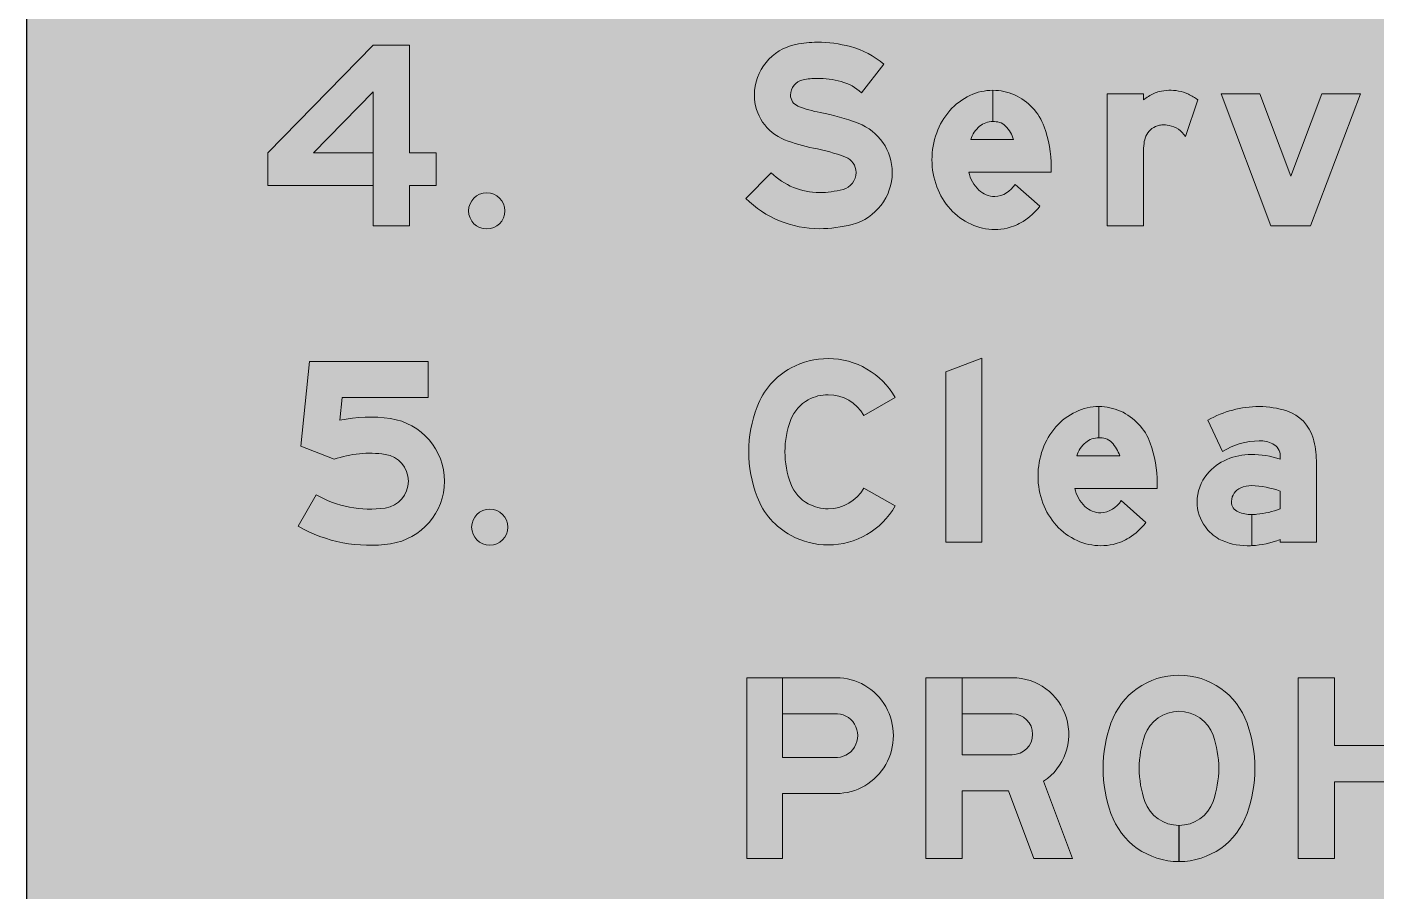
# Model space of a CAD drawing. Header units: millimetres. Extents: x 4906 to 5011, y 3241 to 3334.
# Drawn here: x 4905.85 to 4928.24, y 3264.56 to 3278.9 of the extents above; entities that cross this region are included whole.
import ezdxf

# ---------------------------------------------------------------- set-up
doc = ezdxf.new("R2010")
doc.units = ezdxf.units.MM
doc.layers.add('DIM', color=1, linetype='Continuous')
doc.layers.add('L18', color=4, linetype='Continuous')
doc.layers.add('GSCOLORFILL', color=7, linetype='Continuous', lineweight=0)

# ---------------------------------------------------------------- blocks, each defined once
blk = doc.blocks.new('*U322')
at = {"layer": 'GSCOLORFILL', "true_color": 0xf5f5f5, "transparency": 33554687}
blk.add_hatch(color=7, dxfattribs=at).paths.add_polyline_path([(-950.00000000001, -874.9999999999995), (950.0000000000091, -874.9999999999995, 0.414213562373095), (1050.000000000009, -774.9999999999995), (1050.000000000009, 775, 0.414213562373095), (950.0000000000091, 875), (-950.00000000001, 875, 0.414213562373095), (-1050.00000000001, 775), (-1050.00000000001, -775, 0.414213562373095)])
at = {"layer": 'GSCOLORFILL', "color": 7, "linetype": 'Continuous', "true_color": 0xf5f5f5, "transparency": 33554687}
for points in [[(-950.00000000001, -874.9999999999995), (950.0000000000091, -874.9999999999995, 0.414213562373095), (1050.000000000009, -774.9999999999995), (1050.000000000009, 775, 0.414213562373095), (950.0000000000091, 875), (-950.00000000001, 875, 0.414213562373095), (-1050.00000000001, 775), (-1050.00000000001, -775, 0.414213562373095), (-950.0000000000105, -875)], [(-950.00000000001, -874.9999999999995), (950.0000000000091, -874.9999999999995, 0.414213562373095), (1050.000000000009, -774.9999999999995), (1050.000000000009, 775, 0.414213562373095), (950.0000000000091, 875), (-950.00000000001, 875, 0.414213562373095), (-1050.00000000001, 775), (-1050.00000000001, -774.9999999999995, 0.414213562373095), (-950.0000000000105, -874.9999999999995)]]:
    blk.add_lwpolyline(points, format="xyb", close=True, dxfattribs=at).dxf.unprotected_set("ltscale", 0)
blk = doc.blocks.new('*U284')
at = {"layer": 'GSCOLORFILL', "linetype": 'Continuous'}
h = blk.add_hatch(color=0, dxfattribs=at)
edge = h.paths.add_edge_path()
edge.add_line((5.684341886080801e-14, 200), (0, 0))
edge.add_line((0, 0), (40, 0))
edge.add_line((40, 0), (40, 71.8380021298226))
edge.add_line((40, 71.8380021298226), (100.2011205327979, 71.83800212982261))
edge.add_arc((100.2398989249751, 135.9190010649113), 64.08101066839174, 269.9653276638353, 450.0346723361646)
edge.add_line((100.2011205327979, 200), (40.01000000000001, 200))
edge.add_line((40.00999999999999, 200), (40.00999999999998, 160.0000000000001))
edge.add_line((40.00999999999999, 160.0000000000001), (98.11143945068886, 160))
edge.add_arc((100.1628325379437, 135.9190010649113), 24.16821721414677, -94.86911209012192, 94.86911209012192, ccw=False)
edge.add_line((98.11143945068886, 111.8380021298226), (40.00000000000001, 111.8380021298226))
edge.add_line((40, 111.8380021298226), (40, 200))
edge.add_line((40, 200), (5.684341886080801e-14, 200))
at = {"layer": 'GSCOLORFILL', "color": 0}
blk.add_lwpolyline([(5.684341886080801e-14, 200), (0, 0), (40, 0), (40, 71.8380021298226), (100.2011205327979, 71.83800212982261, 1.000605329600427), (100.2011205327979, 200), (40.00999999999999, 200), (40.00999999999999, 160.0000000000001), (98.11143945068886, 160, -1.088809080224523), (98.11143945068886, 111.8380021298226), (40, 111.8380021298226), (40, 200)], format="xyb", close=True, dxfattribs=at)
blk = doc.blocks.new('*U285')
at = {"layer": 'GSCOLORFILL'}
h = blk.add_hatch(color=0, dxfattribs=at)
edge = h.paths.add_edge_path()
edge.add_line((40.00000000000011, 114.7508916784858), (95.43793284457763, 114.7508916784858))
edge.add_arc((95.43793284457763, 137.3754458392428), 22.62455416075704, 270, 450)
edge.add_line((95.43793284457763, 159.9999999999999), (40.00999999999999, 159.9999999999999))
edge.add_line((40.00999999999999, 159.9999999999999), (40.00999999999999, 200))
edge.add_line((40.00999999999999, 200), (95.43793284457763, 200))
edge.add_arc((95.43793284457763, 137.3754458392429), 62.6245541607571, -56.2163828611578, 90, ccw=False)
edge.add_line((130.2608162632669, 85.32545473221217), (162, 0))
edge.add_line((162, 0), (119.3222763412489, 0))
edge.add_line((119.3222763412489, 0), (91.51659639598392, 74.7508916784858))
edge.add_line((91.51659639598392, 74.7508916784858), (40, 74.75089167848583))
edge.add_line((40, 74.75089167848583), (40, 0))
edge.add_line((40, 0), (0, 0))
edge.add_line((0, 0), (0, 200))
edge.add_line((0, 200), (40, 200))
edge.add_line((40, 200), (40.00000000000011, 114.7508916784858))
at = {"layer": 'GSCOLORFILL', "color": 0}
blk.add_lwpolyline([(40.00000000000011, 114.7508916784858), (95.43793284457763, 114.7508916784858, 0.9999999999999999), (95.43793284457763, 159.9999999999999), (40.00999999999999, 159.9999999999999), (40.00999999999999, 200), (95.43793284457763, 200, -0.7414232065419923), (130.2608162632669, 85.32545473221217), (162, 0), (119.3222763412489, 0), (91.51659639598392, 74.7508916784858), (40, 74.75089167848583), (40, 0), (0, 0), (0, 200), (40, 200)], format="xyb", close=True, dxfattribs=at)
blk = doc.blocks.new('*U286')
at = {"layer": 'GSCOLORFILL', "linetype": 'Continuous'}
blk.add_hatch(color=0, dxfattribs=at).paths.add_polyline_path([(121.6808338127183, 136.222174308893, -0.1727861771058315), (121.6808338127183, 63.07782569110701, -0.3171198761888757), (84.00999999999999, 36.50000125000003), (84.00999999999999, -3.499999374999987, 0.3171542691870943), (159.3616676254366, 49.65565138221405, 0.1727861771058315), (159.3616676254366, 149.644348617786, 0.7053406998158382), (8.638332374563419, 149.644348617786, 0.1727861771058317), (8.63833237456349, 49.65565138221393, 0.3171886628665248), (84, -3.5), (84, 36.5, -0.317188662866525), (46.31916618728172, 63.07782569110698, -0.1727861771058317), (46.31916618728172, 136.222174308893, -0.7053406998158379)])
at = {"layer": 'GSCOLORFILL', "color": 0}
blk.add_lwpolyline([(84, -3.499999999999986, -0.3171886628665251), (8.638332374563447, 49.655651382214, -0.1727861771058316), (8.638332374563447, 149.6443486177861, -0.7053406998158377), (159.3616676254366, 149.644348617786, -0.1727861771058317), (159.3616676254366, 49.65565138221395, -0.3171542691870941), (84.00999999999999, -3.499999374999987), (84.00999999999999, 36.50000125000003, 0.3171198761888754), (121.6808338127183, 63.07782569110697, 0.1727861771058317), (121.6808338127183, 136.222174308893, 0.7053406998158375), (46.31916618728172, 136.222174308893, 0.1727861771058317), (46.31916618728172, 63.07782569110699, 0.3171886628665251), (84, 36.50000000000001)], format="xyb", close=True, dxfattribs=at)
blk = doc.blocks.new('*U287')
at = {"layer": 'GSCOLORFILL', "linetype": 'Continuous'}
blk.add_hatch(color=0, dxfattribs=at).paths.add_polyline_path([(162.0000000000001, 0), (122.0000000000001, 0), (122.0000000000001, 84.83302519242805), (40, 84.83302519242805), (40, 0), (0, 0), (0, 200), (40, 200), (40, 124.8330251924281), (122.0000000000001, 124.8330251924281), (122.0000000000001, 200), (162.0000000000001, 200)])
at = {"layer": 'GSCOLORFILL', "color": 0}
blk.add_lwpolyline([(162.0000000000001, 0), (122.0000000000001, 0), (122.0000000000001, 84.83302519242805), (40, 84.83302519242805), (40, 0), (0, 0), (0, 200), (40, 200), (40, 124.8330251924281), (122.0000000000001, 124.8330251924281), (122.0000000000001, 200), (162.0000000000001, 200)], close=True, dxfattribs=at)
blk = doc.blocks.new('*U283')
at = {"layer": 'DIM', "color": 28, "true_color": 0x0a0a0a, "yscale": 0.3}
for name, p, xscale, zscale in [('*U284', (0, 0), 0.2957627250254812, 0.2957627250254812), ('*U285', (59.39999999999964, 0), 0.3, 0.3), ('*U286', (118.1999999999998, 0), 0.3, 0.3), ('*U287', (182.9999999999991, 0), 0.3, 0.3)]:
    blk.add_blockref(name, p, dxfattribs=dict(at, xscale=xscale, zscale=zscale))
blk = doc.blocks.new('*U282')
at = {"layer": 'DIM'}
blk.add_blockref('*U283', (0, 0), dxfattribs=at)
blk = doc.blocks.new('*U243')
at = {"layer": 'GSCOLORFILL'}
blk.add_hatch(color=0, dxfattribs=at).paths.add_polyline_path([(116.4836018660959, 148.4524923469547), (116.483601866096, 0), (156.483601866096, 0), (156.483601866096, 44.62467317970635), (186, 44.62467317970638), (186, 80.62467317970638), (156.483601866096, 80.62467317970638), (156.483601866096, 200), (116.4836018660959, 200), (-5.684341886080801e-14, 80.62467317970638), (-5.684341886080801e-14, 44.62467317970641), (116.478601866096, 44.62467317970638), (116.4786018660959, 80.62467317970638), (50.29883074318928, 80.62467317970638)])
at = {"layer": 'GSCOLORFILL', "color": 0}
blk.add_lwpolyline([(116.4836018660959, 148.4524923469547), (116.483601866096, 0), (156.483601866096, 0), (156.483601866096, 44.62467317970635), (186, 44.62467317970638), (186, 80.62467317970638), (156.483601866096, 80.62467317970638), (156.483601866096, 200), (116.4836018660959, 200), (-5.684341886080801e-14, 80.62467317970638), (-5.684341886080801e-14, 44.62467317970641), (116.478601866096, 44.62467317970638), (116.4786018660959, 80.62467317970638), (50.29883074318928, 80.62467317970638)], close=True, dxfattribs=at)
blk = doc.blocks.new('*U244')
at = {"layer": 'GSCOLORFILL', "linetype": 'Continuous'}
blk.add_hatch(color=0, dxfattribs=at).paths.add_polyline_path([(40, 16.5, 1), (0, 16.5, 1)])
at = {"layer": 'GSCOLORFILL', "color": 0}
blk.add_circle((20, 16.5), 20, dxfattribs=at)
blk = doc.blocks.new('*U242')
at = {"layer": 'DIM', "color": 28, "true_color": 0x0a0a0a}
for name, p, xscale, yscale, zscale in [('*U243', (0, 0), 0.2999999999999993, 0.2999999999999993, 0.2999999999999993), ('*U244', (66.59999999999991, 0), 0.3, 0.3, 0.3)]:
    blk.add_blockref(name, p, dxfattribs=dict(at, xscale=xscale, yscale=yscale, zscale=zscale))
blk = doc.blocks.new('*U246')
at = {"layer": 'GSCOLORFILL'}
h = blk.add_hatch(color=0, dxfattribs=at)
edge = h.paths.add_edge_path()
edge.add_line((128.0092796839635, 147.208601841081), (152.7456313064959, 178.7713941326214))
edge.add_arc((92.39990348711913, 109.6939148833938), 91.72406993520171, 48.85970579400937, 75.27778051059306)
edge.add_arc((78.99288207268374, 58.67001263468867), 144.4799873653113, 75.27778051059312, 90.00000000000001)
edge.add_arc((78.99288207268386, 85.33175301247978), 117.8182469875202, 90.00000000000007, 101.6171928699684)
edge.add_arc((66.80492751943223, 144.6165158618472), 57.29362933240516, 101.6171928699683, 180)
edge.add_arc((62.58819718863253, 144.6165158618469), 53.07689900160546, 179.9999999999996, 248.2079380914717)
edge.add_arc((106.1759115569315, 253.6373776542179), 170.4883002784989, 248.2079379557912, 259.4488388834727)
edge.add_arc((37.69547065021375, -114.0175539080467), 203.4899336988704, 69.1129157403538, 79.44883786256099, ccw=False)
edge.add_arc((103.7322565210285, 59.03273549277617), 18.26774347897161, 0, 69.11291574035403, ccw=False)
edge.add_arc((102.5822511320775, 59.0327354927762), 19.41774886792254, 284.8925916361188, 359.9999999999999, ccw=False)
edge.add_arc((81.42688290007519, 138.5818461542574), 101.7318461542574, 270.00000011030113, 284.89259165424073, ccw=False)
edge.add_arc((81.42688309592096, 112.5164507469259), 75.6664507469259, 225.2527908734773, 270, ccw=False)
edge.add_line((28.15920522160054, 58.77664927246383), (-1.4210854715202e-14, 30.36786258088216))
edge.add_arc((81.42688309592083, 112.5164507469258), 115.6664507469258, 225.2527908734773, 270)
edge.add_arc((81.42688286789851, 138.5818464004461), 141.7318464004461, 270.0000000921791, 284.8925916361187)
edge.add_arc((102.5822511320775, 59.03273549277621), 59.41774886792255, 284.8925916361188, 359.9999999999999)
edge.add_arc((103.7322565210284, 59.03273549277614), 58.26774347897168, 2.794760702372166e-14, 69.11291574035401)
edge.add_arc((37.69547065021402, -114.0175539080455), 243.4899336988692, 69.11291574035378, 79.44883786256112)
edge.add_arc((106.1759127050443, 253.6373816133696), 130.4883043809432, 248.2079380914711, 259.4488390191526, ccw=False)
edge.add_arc((62.58819718863296, 144.6165158618473), 13.07689900160599, 180.0000000000001, 248.20793809147222, ccw=False)
edge.add_arc((66.8049275194322, 144.6165158618471), 17.29362933240522, 101.617192869968, 179.9999999999996, ccw=False)
edge.add_arc((78.99288207268401, 85.33175301247962), 77.81824698752035, 90.00000000000023, 101.61719286996862, ccw=False)
edge.add_arc((78.99288207268403, 58.67001263468913), 104.4799873653108, 75.27778051059317, 90.00000000000023, ccw=False)
edge.add_arc((92.39990348711927, 109.6939148833937), 51.72406993520177, 46.4925534220277, 75.27778051059329, ccw=False)
at = {"layer": 'GSCOLORFILL', "color": 0}
blk.add_lwpolyline([(128.0092796839635, 147.208601841081), (152.7456313064959, 178.7713941326214, 0.1157838700421456), (115.7100197687588, 198.4066168173007, 0.06432630590117254), (78.99288207268371, 203.15, 0.05073302548864252), (55.26760307942943, 200.7364776120583, 0.3559994549684422), (9.511298187027066, 144.6165158618472, 0.3067230646581332), (42.88397197558227, 95.33263699278848, 0.04908705183520875), (74.95721403908608, 86.03172901091932, -0.04512956881296806), (110.245207604436, 76.10001178393202, -0.3110485267063118), (122.0000000000001, 59.03273549277617, -0.3399770024764522), (107.5727647922673, 40.26724204056006, -0.06507280610909352), (81.42688309592093, 36.85000000000002, -0.1977659684033614), (28.15920522160054, 58.77664927246383), (-1.4210854715202e-14, 30.36786258088216, 0.1977659684033614), (81.42688309592081, -3.149999999999977, 0.06507280610909352), (117.8530783221922, 1.610869296516398, 0.3399770024764527), (162.0000000000001, 59.03273549277617, 0.3110485267063115), (124.5063035978294, 113.4714064738178, 0.04512956881296812), (82.28175195829597, 125.3554005621626, -0.04908705183520875), (57.73353974136656, 132.4741277702112, -0.3067230646581334), (49.51129818702698, 144.6165158618472, -0.3559994549684418), (63.32247729454737, 161.5558829078092, -0.05073302548864257), (78.99288207268377, 163.15, -0.06432630590117248), (105.5446983659439, 159.7198459417485, -0.1262638912849542)], format="xyb", close=True, dxfattribs=at)
blk = doc.blocks.new('*U247')
at = {"layer": 'GSCOLORFILL', "linetype": 'Continuous'}
h = blk.add_hatch(color=0, dxfattribs=at)
edge = h.paths.add_edge_path()
edge.add_arc((69.51094197863642, 58.93000642673971), 62.9300064267397, 245.3524198280531, 269.9999999999999, ccw=False)
edge.add_arc((72.63933568098416, 65.74804630435064), 70.43150727187609, 222.073813879283, 245.3524198280533, ccw=False)
edge.add_arc((77.51231266798086, 70.14707514339402), 76.99636518675396, 200.5021246928769, 222.0738138792829, ccw=False)
edge.add_arc((85.14194428798147, 73.00000000000018), 85.14194428798149, 180.0000037301732, 200.5021246928769, ccw=False)
edge.add_arc((87.76867725509986, 72.99998880735697), 87.76867725509987, 160.0694722126277, 179.9999963119301, ccw=False)
edge.add_arc((77.81888288118054, 76.60776129168887), 77.18499026133541, 138.8014776948188, 160.0694722126275, ccw=False)
edge.add_arc((71.47230434682477, 82.1634816811312), 68.75023548491123, 115.32243421330139, 138.8014776948188, ccw=False)
edge.add_arc((67.40488682021514, 90.7594570579587), 59.24052055675507, 90.00000000000011, 115.3224342133012, ccw=False)
edge.add_line((67.4048868202151, 149.9999776147138), (67.40488682021504, 115.5))
edge.add_arc((67.40488682021505, 92.3147617089057), 23.18523829109428, 90.00000000000004, 129.2085956193348)
edge.add_arc((73.06702104089976, 86.30983722453084), 31.42300914462551, 130.2868481129732, 163.077719365007)
edge.add_line((43.00461354202127, 95.45626598523268), (90.38549341939148, 95.45626598523268))
edge.add_arc((52.74761479171672, 83.17935105482259), 39.58955099265591, 18.06555415785629, 43.33061273274367)
edge.add_arc((70.63420727500568, 100.0528755045983), 14.99999999999996, 43.3306127327434, 74.23414554342109)
edge.add_arc((67.40488682021513, 88.6146850335641), 26.88531496643589, 74.23414554342149, 89.97868881919163)
edge.add_line((67.41488682021509, 115.4999981402486), (67.41488682021509, 149.9999767706969))
edge.add_arc((67.40488682021511, 90.75945705795863), 59.24052055675513, 66.24132462757171, 89.99032827881211, ccw=False)
edge.add_arc((65.90311263088859, 88.40713072376718), 61.99999999999999, 19.990107920803098, 65.8469214734098, ccw=False)
edge.add_arc((2.000000000000043, 65.16079346208295), 130, 0, 19.990107920803098, ccw=False)
edge.add_line((132, 65.16079346208295), (132, 59.45626598523268))
edge.add_line((132, 59.45626598523268), (40.72380685113512, 59.45626598523268))
edge.add_arc((79.1502063285293, 67.93769328603152), 39.35127425960962, 192.446693405701, 226.289291064396)
edge.add_arc((69.85773911993658, 58.38709549362954), 26.02674593399157, 226.5475580031422, 269.2365315043568)
edge.add_arc((67.56222244513611, 60.99956596297852), 28.70313368140413, 273.8929323668316, 328.2837947233499)
edge.add_line((91.97890056262634, 45.90997641125676), (119.3616618950978, 21.66751851973623))
edge.add_arc((60.72839463861946, 67.6041252104245), 74.48511168968331, 302.59103158947534, 321.9228496470552, ccw=False)
edge.add_arc((71.2238339754233, 51.18720312719249), 54.99999999999982, 282.4742802128862, 302.59103158947516, ccw=False)
edge.add_arc((69.51094197863644, 58.93000642673961), 62.9300064267396, 269.9999999999999, 282.47428021288624, ccw=False)
at = {"layer": 'GSCOLORFILL', "color": 0}
blk.add_lwpolyline([(69.51094197863631, -3.999999999999993, -0.1079619072312502), (43.2668823086612, 1.733546388479652, -0.1019228298705658), (20.35928353887792, 18.55277784863587, -0.09440319960942407), (5.392958702656699, 43.17970531249913, -0.08969677617579692), (1.70530256582424e-13, 72.99999445693578, -0.08718320545468168), (5.256761353426839, 102.9186191460794, -0.09306643867387995), (19.74243426452929, 127.4472030443272, -0.1028065678962481), (42.06701566231183, 144.3078609652724, -0.1109417910759313), (67.4048868202151, 149.9999776147138), (67.40488682021504, 115.5, 0.1727686174700961), (52.74844151225409, 110.2798357568904, 0.1440615427713923), (43.00461354202127, 95.45626598523268), (90.38549341939148, 95.45626598523268, 0.1106883683500328), (81.54530066298446, 110.3459819880077, 0.1356653380362669), (74.70980871751306, 114.4885768343512, 0.06880680822069957), (67.41488682021509, 115.4999981402486), (67.41488682021509, 149.9999767706969, -0.1039970857664943), (91.27202029761679, 144.9793723604305, -0.2028017523414576), (124.1677153237576, 109.6023205800086, -0.0874451709761443), (132, 65.16079346208295), (132, 59.45626598523268), (40.72380685113512, 59.45626598523268, 0.1487489359934952), (51.95778614312979, 39.49309678132271, 0.1884502669332367), (69.51094197863688, 32.36266013653999, 0.241883257341195), (91.97890056262634, 45.90997641125676), (119.3616618950978, 21.66751851973623, -0.08455159468045045), (100.8489740678881, 4.847683551545018, -0.08800200969828328), (83.10390755337193, -2.514415580091438, -0.05448312901681575)], format="xyb", close=True, dxfattribs=at)
blk = doc.blocks.new('*U248')
at = {"layer": 'GSCOLORFILL', "linetype": 'Continuous'}
h = blk.add_hatch(color=0, dxfattribs=at)
edge = h.paths.add_edge_path()
edge.add_arc((62.34939213927608, 79.6854098176108), 32.00000000000017, 79.18246767352575, 93.8556250591469)
edge.add_arc((61.63370283579749, 90.30471540881575), 21.35660475137249, 93.85562505914676, 106.8366272197322)
edge.add_arc((61.24077079005933, 91.6031686651475), 19.99999999999997, 106.8366272197323, 158.1191728451246)
edge.add_arc((71.65289149145738, 87.4215696900377), 31.2204290242896, 158.1191728451244, 173.0836916735146)
edge.add_arc((124.7709534774721, 80.62591342850244), 84.77100697890104, 172.847292452201, 179.93562804887)
edge.add_line((40, 80.72115384615384), (40, 0))
edge.add_line((40, 0), (0, 0))
edge.add_line((0, 0), (0, 146))
edge.add_line((0, 146), (40, 146))
edge.add_line((40, 146), (40, 139.4741517586929))
edge.add_arc((80.20100428125309, 86.17638380713848), 66.75906540567411, 115.41999205079091, 127.02622125869931, ccw=False)
edge.add_arc((64.42216422748476, 119.3766412768664), 29.99999999999999, 103.83237165386458, 115.4199920507906, ccw=False)
edge.add_arc((69.56115049428412, 98.50534936501198), 51.49465063498803, 79.69148826116168, 103.83237165386458, ccw=False)
edge.add_arc((70.72335768463735, 104.8951663668707), 44.99999999999991, 64.9550848169091, 79.69148826116168, ccw=False)
edge.add_arc((66.12650663724236, 95.0573295974977), 55.8588246073303, 52.669442036432486, 64.95508481690922, ccw=False)
edge.add_line((100, 139.4734835723265), (86.44384074260017, 98.8029509025588))
edge.add_arc((63.19046988328277, 84.08717555524916), 27.51859917207702, 32.32746235299488, 79.18246767352575)
at = {"layer": 'GSCOLORFILL', "color": 0}
blk.add_lwpolyline([(68.35521238202534, 111.1167655505695, 0.06411134923532956), (60.19762973862049, 111.6129828317178, 0.05670095452127784), (55.44789640508208, 110.7458593422669, 0.2275732212208249), (42.68155049846757, 99.0567142756719, 0.06538798349459168), (40.6596501983656, 91.1811152222656, 0.03093856440725937), (40, 80.72115384615384), (40, 0), (0, 0), (0, 146), (40, 146), (40, 139.4741517586929, -0.05068506447739766), (51.54465506371872, 146.4722084002377, -0.05060365996564109), (57.24970115181003, 148.5066219398892, -0.1057257860161052), (78.77603464991518, 149.1687972739115, -0.06438845141651094), (89.77314480369034, 145.6640958440934, -0.05365763651898708), (100, 139.4734835723265), (86.44384074260017, 98.8029509025588, 0.2073403558268148)], format="xyb", close=True, dxfattribs=at)
blk = doc.blocks.new('*U249')
at = {"layer": 'GSCOLORFILL', "linetype": 'Continuous'}
blk.add_hatch(color=0, dxfattribs=at).paths.add_polyline_path([(42.74411638848363, 146), (-5.684341886080801e-14, 146), (55, 0), (99, 0), (154, 146), (111.2558836115163, 146), (77, 55.0661998676112)])
at = {"layer": 'GSCOLORFILL', "color": 0}
blk.add_lwpolyline([(42.74411638848363, 146), (-5.684341886080801e-14, 146), (55, 0), (99, 0), (154, 146), (111.2558836115163, 146), (77, 55.0661998676112)], close=True, dxfattribs=at)
blk = doc.blocks.new('*U245')
at = {"layer": 'DIM', "color": 28, "true_color": 0x0a0a0a, "xscale": 0.3, "yscale": 0.3, "zscale": 0.3}
for name, p in [('*U246', (0, 0)), ('*U247', (61.79999999999927, 0)), ('*U248', (119.9999999999991, 0)), ('*U249', (157.7999999999984, 0))]:
    blk.add_blockref(name, p, dxfattribs=at)
blk = doc.blocks.new('*U241')
at = {"layer": 'DIM'}
for name, p in [('*U242', (0, 0)), ('*U245', (158.5999999999999, 0))]:
    blk.add_blockref(name, p, dxfattribs=at)
blk = doc.blocks.new('*U102')
at = {"layer": 'GSCOLORFILL', "linetype": 'Continuous'}
blk.add_hatch(color=0, dxfattribs=at).paths.add_polyline_path([(143.9999999999999, 160), (144, 200), (12.5, 200), (3, 106), (39.81932319358503, 91.64067159902133, -0.1215856018300128), (96.34665856082647, 97.11729367116945, -0.8642307690694871), (96.34665856082651, 37.75041538518929, -0.1686908567813132), (19.98166744367484, 52.3446527993851), (-1.13686837721616e-13, 17.69305880761635, 0.1686908567813133), (102.1422033085953, -1.827503472130729, 0.8642307690694812), (102.1422033085954, 136.6952125284895, 0.08910693041353217), (46.12275388301386, 134.8826863861144), (48.66120579080007, 160)])
at = {"layer": 'GSCOLORFILL', "color": 0}
blk.add_lwpolyline([(96.34665856082654, 97.11729367116942, -0.864230769069482), (96.34665856082643, 37.75041538518931, -0.168690856781313), (19.98166744367484, 52.3446527993851), (-1.13686837721616e-13, 17.69305880761635, 0.1686908567813133), (102.1422033085953, -1.827503472130701, 0.8642307690694816), (102.1422033085953, 136.6952125284895, 0.08910693041353204), (46.12275388301384, 134.8826863861144), (48.66120579080007, 160), (143.9999999999999, 160), (144, 200), (12.5, 200), (3, 106), (39.81932319358498, 91.64067159902135, -0.121585601830013)], format="xyb", close=True, dxfattribs=at)
blk = doc.blocks.new('*U103')
at = {"layer": 'GSCOLORFILL', "linetype": 'Continuous'}
blk.add_hatch(color=0, dxfattribs=at).paths.add_polyline_path([(40, 16.5, 1), (0, 16.5, 1)])
at = {"layer": 'GSCOLORFILL', "color": 0}
blk.add_circle((20, 16.5), 20, dxfattribs=at)
blk = doc.blocks.new('*U101')
at = {"color": 28, "true_color": 0x0a0a0a, "xscale": 0.3, "yscale": 0.3, "zscale": 0.3}
for name, p in [('*U102', (0, 0)), ('*U103', (57.6, 0))]:
    blk.add_blockref(name, p, dxfattribs=at)
blk = doc.blocks.new('*U105')
at = {"layer": 'GSCOLORFILL'}
h = blk.add_hatch(color=0, dxfattribs=at)
edge = h.paths.add_edge_path()
edge.add_arc((85.80485384282012, 79.38222293294962), 82.00000000000111, 200.9117291322936, 241.62431967812012, ccw=False)
edge.add_arc((139.7643271083099, 100), 139.7643271083099, 159.088270867707, 200.9117291322956, ccw=False)
edge.add_arc((85.80485384281725, 120.6177770670458), 82.00000000000007, 118.3756803218765, 159.0882708677071, ccw=False)
edge.add_arc((87.91005702760673, 116.7203320848662), 86.42966791513376, 90.00000000000051, 118.3756803218757, ccw=False)
edge.add_arc((87.91005702760603, 117.9875464282232), 85.16245357177672, 29.543259367586586, 90.00000000000011, ccw=False)
edge.add_line((162, 159.9794962366381), (127.2006536378383, 140.2562740666601))
edge.add_arc((87.9100570276059, 117.9875464282232), 45.16245357177669, 29.54325936758664, 89.99999999999994)
edge.add_arc((87.91005702760637, 116.720332084867), 46.42966791513288, 90.00000000000053, 118.3756803218757)
edge.add_arc((85.80485384281688, 120.6177770670461), 41.99999999999964, 118.3756803218768, 159.0882708677074)
edge.add_arc((139.7643271083124, 99.99999999999797), 99.76432710831297, 159.0882708677064, 200.9117291322949)
edge.add_arc((85.80485384281938, 79.3822229329517), 42.00000000000265, 200.9117291322968, 241.6243196781231)
edge.add_arc((87.91005702760631, 83.27966791512864), 46.42966791513277, 241.6243196781257, 269.9999999999995)
edge.add_arc((87.91005702760607, 82.01245357177228), 45.16245357177641, 269.9999999999998, 330.4567406324136)
edge.add_line((127.2006536378383, 59.74372593333572), (162.0000000000001, 40.02050376335802))
edge.add_arc((87.91005702760592, 82.01245357177248), 85.16245357177671, 270, 330.45674063241376, ccw=False)
edge.add_arc((87.91005702760908, 83.27966791513819), 86.42966791514243, 241.6243196781242, 269.9999999999979, ccw=False)
at = {"layer": 'GSCOLORFILL', "color": 0}
blk.add_lwpolyline([(46.83428890203254, 7.234492073302761, -0.1795346831938745), (9.206076893959562, 50.11402568851912, -0.1845423893392864), (9.206076893957288, 149.885974311475, -0.1795346831938931), (46.83428890203447, 192.7655079266941, -0.1244488248775011), (87.91005702760594, 203.1499999999999, -0.2700863277343583), (162, 159.9794962366381), (127.2006536378383, 140.2562740666601, 0.2700863277343575), (87.91005702760594, 163.1499999999999, 0.1244488248775011), (65.84432058046468, 157.571492873207, 0.179534683193893), (46.57133394218158, 135.6088049239485, 0.1845423893392858), (46.57133394218238, 64.39119507604534, 0.1795346831938735), (65.8443205804657, 42.42850712678825, 0.124448824877495), (87.91005702760594, 36.84999999999587, 0.2700863277343596), (127.2006536378383, 59.74372593333572), (162.0000000000001, 40.02050376335802, -0.2700863277343596), (87.91005702760594, -3.150000000004241, -0.1244488248774948)], format="xyb", close=True, dxfattribs=at)
blk = doc.blocks.new('*U106')
at = {"layer": 'GSCOLORFILL', "linetype": 'Continuous'}
blk.add_hatch(color=0, dxfattribs=at).paths.add_polyline_path([(40, 0), (40, 203.5), (0, 188.3275862068966), (0, 0)])
at = {"layer": 'GSCOLORFILL', "color": 0}
blk.add_lwpolyline([(40, 0), (40, 203.5), (0, 188.3275862068966), (0, 0)], close=True, dxfattribs=at)
blk = doc.blocks.new('*U107')
at = {"layer": 'GSCOLORFILL', "linetype": 'Continuous'}
h = blk.add_hatch(color=0, dxfattribs=at)
edge = h.paths.add_edge_path()
edge.add_arc((69.51094197863642, 58.93000642673971), 62.9300064267397, 245.3524198280531, 269.9999999999999, ccw=False)
edge.add_arc((72.63933568098416, 65.74804630435064), 70.43150727187609, 222.073813879283, 245.3524198280533, ccw=False)
edge.add_arc((77.51231266798086, 70.14707514339402), 76.99636518675396, 200.5021246928769, 222.0738138792829, ccw=False)
edge.add_arc((85.14194428798147, 73.00000000000018), 85.14194428798149, 180.0000037301732, 200.5021246928769, ccw=False)
edge.add_arc((87.76867725509986, 72.99998880735697), 87.76867725509987, 160.0694722126277, 179.9999963119301, ccw=False)
edge.add_arc((77.81888288118054, 76.60776129168887), 77.18499026133541, 138.8014776948188, 160.0694722126275, ccw=False)
edge.add_arc((71.47230434682477, 82.1634816811312), 68.75023548491123, 115.32243421330139, 138.8014776948188, ccw=False)
edge.add_arc((67.40488682021514, 90.7594570579587), 59.24052055675507, 90.00000000000011, 115.3224342133012, ccw=False)
edge.add_line((67.4048868202151, 149.9999776147138), (67.40488682021504, 115.5))
edge.add_arc((67.40488682021505, 92.3147617089057), 23.18523829109428, 90.00000000000004, 129.2085956193348)
edge.add_arc((73.06702104089976, 86.30983722453084), 31.42300914462551, 130.2868481129732, 163.077719365007)
edge.add_line((43.00461354202127, 95.45626598523268), (90.38549341939148, 95.45626598523268))
edge.add_arc((52.74761479171672, 83.17935105482259), 39.58955099265591, 18.06555415785629, 43.33061273274367)
edge.add_arc((70.63420727500568, 100.0528755045983), 14.99999999999996, 43.3306127327434, 74.23414554342109)
edge.add_arc((67.40488682021513, 88.6146850335641), 26.88531496643589, 74.23414554342149, 89.97868881919163)
edge.add_line((67.41488682021509, 115.4999981402486), (67.41488682021509, 149.9999767706969))
edge.add_arc((67.40488682021511, 90.75945705795863), 59.24052055675513, 66.24132462757171, 89.99032827881211, ccw=False)
edge.add_arc((65.90311263088859, 88.40713072376718), 61.99999999999999, 19.990107920803098, 65.8469214734098, ccw=False)
edge.add_arc((2.000000000000043, 65.16079346208295), 130, 0, 19.990107920803098, ccw=False)
edge.add_line((132, 65.16079346208295), (132, 59.45626598523268))
edge.add_line((132, 59.45626598523268), (40.72380685113512, 59.45626598523268))
edge.add_arc((79.1502063285293, 67.93769328603152), 39.35127425960962, 192.446693405701, 226.289291064396)
edge.add_arc((69.85773911993658, 58.38709549362954), 26.02674593399157, 226.5475580031422, 269.2365315043568)
edge.add_arc((67.56222244513611, 60.99956596297852), 28.70313368140413, 273.8929323668316, 328.2837947233499)
edge.add_line((91.97890056262634, 45.90997641125676), (119.3616618950978, 21.66751851973623))
edge.add_arc((60.72839463861946, 67.6041252104245), 74.48511168968331, 302.59103158947534, 321.9228496470552, ccw=False)
edge.add_arc((71.2238339754233, 51.18720312719249), 54.99999999999982, 282.4742802128862, 302.59103158947516, ccw=False)
edge.add_arc((69.51094197863644, 58.93000642673961), 62.9300064267396, 269.9999999999999, 282.47428021288624, ccw=False)
at = {"layer": 'GSCOLORFILL', "color": 0}
blk.add_lwpolyline([(69.51094197863631, -3.999999999999993, -0.1079619072312502), (43.2668823086612, 1.733546388479652, -0.1019228298705658), (20.35928353887792, 18.55277784863587, -0.09440319960942407), (5.392958702656699, 43.17970531249913, -0.08969677617579692), (1.70530256582424e-13, 72.99999445693578, -0.08718320545468168), (5.256761353426839, 102.9186191460794, -0.09306643867387995), (19.74243426452929, 127.4472030443272, -0.1028065678962481), (42.06701566231183, 144.3078609652724, -0.1109417910759313), (67.4048868202151, 149.9999776147138), (67.40488682021504, 115.5, 0.1727686174700961), (52.74844151225409, 110.2798357568904, 0.1440615427713923), (43.00461354202127, 95.45626598523268), (90.38549341939148, 95.45626598523268, 0.1106883683500328), (81.54530066298446, 110.3459819880077, 0.1356653380362669), (74.70980871751306, 114.4885768343512, 0.06880680822069957), (67.41488682021509, 115.4999981402486), (67.41488682021509, 149.9999767706969, -0.1039970857664943), (91.27202029761679, 144.9793723604305, -0.2028017523414576), (124.1677153237576, 109.6023205800086, -0.0874451709761443), (132, 65.16079346208295), (132, 59.45626598523268), (40.72380685113512, 59.45626598523268, 0.1487489359934952), (51.95778614312979, 39.49309678132271, 0.1884502669332367), (69.51094197863688, 32.36266013653999, 0.241883257341195), (91.97890056262634, 45.90997641125676), (119.3616618950978, 21.66751851973623, -0.08455159468045045), (100.8489740678881, 4.847683551545018, -0.08800200969828328), (83.10390755337193, -2.514415580091438, -0.05448312901681575)], format="xyb", close=True, dxfattribs=at)
blk = doc.blocks.new('*U108')
at = {"layer": 'GSCOLORFILL', "linetype": 'Continuous'}
blk.add_hatch(color=0, dxfattribs=at).paths.add_polyline_path([(91.99999999999989, 95.44033577145203), (91.99999999999989, 91.75569963669679, 0.08100507043754805), (59.91953844420409, 96.98738914505502, 0.1014742160753828), (32.92684469106193, 91.45226904517564, 0.1197283995981818), (11.16861765178227, 75.33308504889472, 0.1754854121989099), (0, 44.49098118164371, 0.162185951185596), (9.198205530711505, 16.87991725761773, 0.09962377950152626), (24.24940108183667, 3.435786395090417, 0.1178281433564822), (55.36485303884586, -4.000000000000028, 0.01259221290035344), (60.50437854736413, -3.870543474057882), (60.50437854736418, 30.44590424709844, -0.09643868278043381), (45.49812347970108, 33.36744272502021, -0.3055685730968929), (38, 44.49098118164358, -0.01000308247268235), (38.01449229959674, 45.21530038588774, -0.2881603305628229), (48.24719211376062, 60.13617985242543, -0.1118126494378583), (60.80315011960487, 62.49690242181767, -0.08137338335513948), (92, 56.34782538492402), (92, 36.91597781560395, -0.0720389147267735), (66.20162791964776, 30.85371626019864, -0.03568194688239786), (60.51437854736417, 30.44590549709844), (60.51437854736406, -3.870038894188326, 0.07931235260569526), (92, 2.799999999999983), (92, 0), (132, 0), (132, 90.24413145539907, 0.07131460927379192), (128.4502155484503, 115.0057552505379, 0.247093300969659), (99.29227802593027, 145.1204166717226, 0.07943033779107565), (68.76995305164318, 150.0000000000001, 0.130157360885894), (12.03366872579696, 134.9761925316005), (28.09152440947727, 100.3138559626782, -0.1407932063417405), (68.76995305164307, 112.0000000000001, -0.127608200101516), (83.66512167935822, 108.8781984363012, -0.2849461240288968)])
at = {"layer": 'GSCOLORFILL', "color": 0}
blk.add_lwpolyline([(55.3648530388453, -4.000000000000014, 0.01259221290035482), (60.50437854736413, -3.870543474057854), (60.50437854736418, 30.44590424709844, -0.09643868278043409), (45.49812347970104, 33.36744272502022, -0.3055685730968945), (38, 44.49098118164369, -0.0100030824726959), (38.01449229959678, 45.21530038588883, -0.2881603305628071), (48.24719211376072, 60.13617985242547, -0.1084920170889828), (60.42376644223515, 62.50839828890307, -0.08234480440022278), (92, 56.34782538492404), (92, 36.91597781560394, -0.0720389147267738), (66.20162791964765, 30.8537162601986, -0.03568194688239714), (60.51437854736417, 30.44590549709845), (60.51437854736406, -3.870038894188326, 0.07931235260569527), (92, 2.799999999999986), (92, 0), (132, 0), (132, 90.24413145539917, 0.0713146092737911), (128.4502155484504, 115.0057552505377, 0.2470933009696595), (99.29227802593039, 145.1204166717225, 0.07943033779107607), (68.76995305164314, 150.0000000000001, 0.1301573608858939), (12.03366872579696, 134.9761925316005), (28.09152440947727, 100.3138559626782, -0.1407932063417409), (68.7699530516432, 112.0000000000001, -0.1276082001015154), (83.66512167935826, 108.8781984363012, -0.2849461240288967), (91.99999999999989, 95.44033577145198), (91.99999999999989, 91.7556996366968, 0.0810050704375488), (59.91953844420379, 96.98738914505503, 0.1014742160753588), (32.92684469106766, 91.45226904517807, 0.1197283995982114), (11.16861765178197, 75.33308504889436, 0.1754854121989074), (0, 44.49098118164371, 0.1621859511855917), (9.19820553071105, 16.87991725761833, 0.0996237795015298), (24.24940108183662, 3.435786395090425, 0.1178281433564803)], format="xyb", close=True, dxfattribs=at)
blk = doc.blocks.new('*U104')
at = {"color": 28, "true_color": 0x0a0a0a}
for name, p, xscale, yscale, zscale in [('*U105', (0, 0), 0.2999999999999997, 0.2999999999999997, 0.2999999999999997), ('*U106', (65.4, 0), 0.3, 0.3, 0.3), ('*U107', (96, 0), 0.2999999999999999, 0.2999999999999999, 0.2999999999999999), ('*U108', (148.8, 0), 0.3, 0.3, 0.3)]:
    blk.add_blockref(name, p, dxfattribs=dict(at, xscale=xscale, yscale=yscale, zscale=zscale))
blk = doc.blocks.new('*U100')
for name, p in [('*U101', (0, 0)), ('*U104', (149.6, 0))]:
    blk.add_blockref(name, p)

msp = doc.modelspace()

# ---------------------------------------------------------------- linework, layer by layer
at = {"layer": 'L18'}
msp.add_lwpolyline([(4910.850958860782, 3334.350439407064), (5005.850958860783, 3334.350439407064, -0.414213562373095), (5010.850958860783, 3329.350439407064), (5010.850958860783, 3251.850439407064, -0.414213562373095), (5005.850958860783, 3246.850439407064), (4910.850958860782, 3246.850439407064, -0.414213562373095), (4905.850958860782, 3251.850439407064), (4905.850958860782, 3329.350439407064, -0.414213562373095)], format="xyb", close=True, dxfattribs=at)

# ---------------------------------------------------------------- block references
at = {"xscale": 0.05, "yscale": 0.05, "zscale": 0.05}
msp.add_blockref('*U100', (4910.350958860782, 3270.350439407064), dxfattribs=at)
at = {"layer": 'DIM', "xscale": 0.05, "yscale": 0.05, "zscale": 0.05}
for name, p in [('*U322', (4958.350958860783, 3290.600439407064)), ('*U241', (4909.850958860782, 3275.600439407064)), ('*U282', (4917.800958860782, 3265.100439407064))]:
    msp.add_blockref(name, p, dxfattribs=at)

doc.saveas('drawing.dxf')
